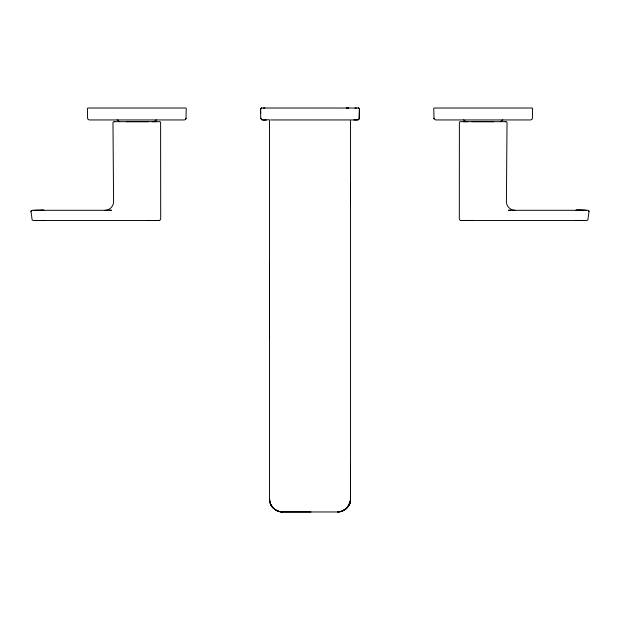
<?xml version="1.0" encoding="UTF-8"?>
<svg xmlns="http://www.w3.org/2000/svg" width="620" height="620" viewBox="0 0 620 620"><rect width="100%" height="100%" fill="white"/><g stroke="black" fill="none" stroke-linecap="round" stroke-linejoin="round"><path stroke-width="0.93" d="M269.522 120.799L269.522 499.015C269.491 504.587 273.374 509.671 278.636 511.384M350.478 463.876L350.478 499.015C350.594 505.936 344.464 512.043 337.528 511.965L282.472 511.981C275.551 512.035 269.437 505.936 269.522 499.015L270.095 502.781M350.478 203.166L350.478 182.543M510.694 210.296L508.423 210.296L587.737 210.296L588.667 210.707L589 211.699L587.83 219.999L586.613 220.519L575.314 220.526L580.653 220.519M39.347 220.519L44.686 220.526L33.387 220.519L32.17 219.999L31 211.699L31.333 210.707L32.263 210.296L111.577 210.296L109.306 210.296M31 211.699L31.062 211.164M185.984 118.792L186.248 108.461L185.822 108.019L87.846 108.019L87.412 108.461L87.583 118.25L88.102 119.451L89.311 119.947L184.349 119.947L185.566 119.451L186.078 118.234M359.12 118.792L359.391 108.578L358.414 108.019M154.737 121.652L155.248 120.458L156.472 119.947M501.076 121.652L501.58 120.458L502.805 119.947M345.906 508.881L347.743 506.966L350.308 501.115C349.3 507.214 343.728 511.926 337.528 511.965C344.472 511.95 350.54 505.967 350.478 499.015L350.478 120.799M349.502 503.944C350.168 497.635 353.199 504.959 342.132 511.12M358.833 119.303L359.282 118.25L359.445 108.895L358.337 108.019M358.903 119.303L357.67 119.931L350.192 119.947M31.333 210.707L31.767 210.397M358.453 119.699L356.709 119.947M261.663 108.019L260.555 108.895L260.718 118.242L261.547 119.699L263.291 119.947M261.485 108.019L260.625 108.88L260.702 113.569M37.247 220.534L35.526 220.526L158.983 220.519L160.169 220.038L160.696 218.821L160.611 122.194L159.821 121.667L114.25 121.667M105.059 210.296C109.608 210.288 113.692 206.313 113.584 201.709L112.972 122.528L113.499 121.729L114.739 121.667M492.923 121.675L493.497 121.675L460.18 121.667L459.389 122.194L459.304 218.821L459.831 220.038L461.017 220.519L584.474 220.526L582.754 220.534M43.981 210.296L33.813 210.296M576.019 210.296L581.924 210.296M576.112 210.304L586.187 210.296L576.112 210.296L579.266 210.242M346.363 108.035L348.611 108.019M356.113 119.947L353.795 119.947M266.29 119.947L263.965 119.947M270.684 119.947L349.626 119.947M463.458 121.675L467.743 121.667M579.266 210.304L584.319 210.288M261.586 108.019L358.585 108.035M263.399 108.019L264.934 108.019M346.471 108.019L348.704 108.019M354.973 108.019L356.515 108.019M269.801 119.947C267.336 118.978 261.779 121.884 260.788 118.25M127.077 121.675L126.503 121.675L147.948 121.667M505.75 121.667L472.053 121.667M35.681 210.288L43.888 210.296L40.734 210.242M151.443 220.526L146.886 220.519L158.983 220.519M461.017 220.519L473.114 220.519L468.557 220.526M505.261 121.667L506.501 121.729L507.028 122.528L506.416 201.709C506.308 206.313 510.392 210.288 514.941 210.296M152.257 121.667L156.542 121.675M310.953 511.981L282.472 511.965C276.784 511.88 271.351 507.889 269.948 502.301M278.659 511.392L282.472 511.981L279.078 511.515L275.536 509.95M463.528 119.947L464.752 120.458L465.264 121.652M117.195 119.947L118.42 120.458L118.924 121.652M275.172 509.71L272.257 506.974L270.855 504.726M434.015 118.792L435.651 119.947L530.689 119.947L531.898 119.451L532.417 118.25L532.588 108.461L532.154 108.019L434.178 108.019L433.752 108.461L434.015 118.792L433.923 118.234M588.938 211.164L589 211.699M269.522 261.841L269.522 339.497M272.544 507.331L271.064 505.137L272.529 507.315"/></g></svg>
